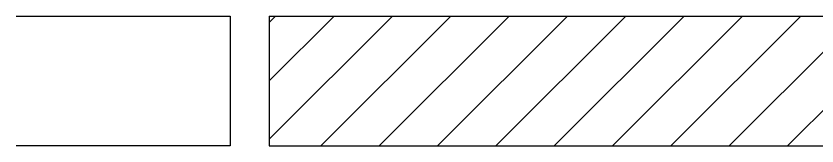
# Model space of a CAD drawing. Extents: x 500 to 100500, y -14500 to 21140.
# Drawn here: x 11039 to 11655, y -8668 to -8568 of the extents above; entities that cross this region are included whole.
import ezdxf

# ---------------------------------------------------------------- set-up
doc = ezdxf.new("R2010")
doc.units = 0
doc.layers.get('0').update_dxf_attribs({"linetype": 'CONTINUOUS'})

# ---------------------------------------------------------------- blocks, each defined once
blk = doc.blocks.new('Kjfsjyjyjjy')
h = blk.add_hatch()
h.set_pattern_fill('ANSI31', color=2, scale=10)
h.set_pattern_definition([(45, (420232.34, 192757.13), (-22.4506403, 22.4506403), [])])
h.paths.add_polyline_path([(84475.55, -109240.95), (89475.55, -109240.95), (89475.55, -109340.95), (84475.55, -109340.95)])
at = {"color": 5}
for p, q in [((84280.77, -109240.95, -10.47), (84445.55, -109240.95, -10.47)), ((84445.55, -109240.95, -10.47), (84445.55, -109340.95, -10.47)), ((84475.55, -109240.95, -10.47), (89475.55, -109240.95, 22.93)), ((84445.55, -109340.95, -10.47), (84280.77, -109340.95, -10.47))]:
    blk.add_line(p, q, dxfattribs=at)
blk.add_line((84475.55, -109240.95, -10.47), (84475.55, -109340.95, -10.47))
at = {"color": 2}
for p, q in [((84475.55, -109240.95, -10.47), (89475.55, -109240.95, 100.36)), ((84475.55, -109340.95, -10.47), (89475.55, -109340.95, 100.36))]:
    blk.add_line(p, q, dxfattribs=at)

msp = doc.modelspace()

# ---------------------------------------------------------------- block references
msp.add_blockref('Kjfsjyjyjjy', (-73241.81, 100672.91, 12.09))

doc.saveas('drawing.dxf')
